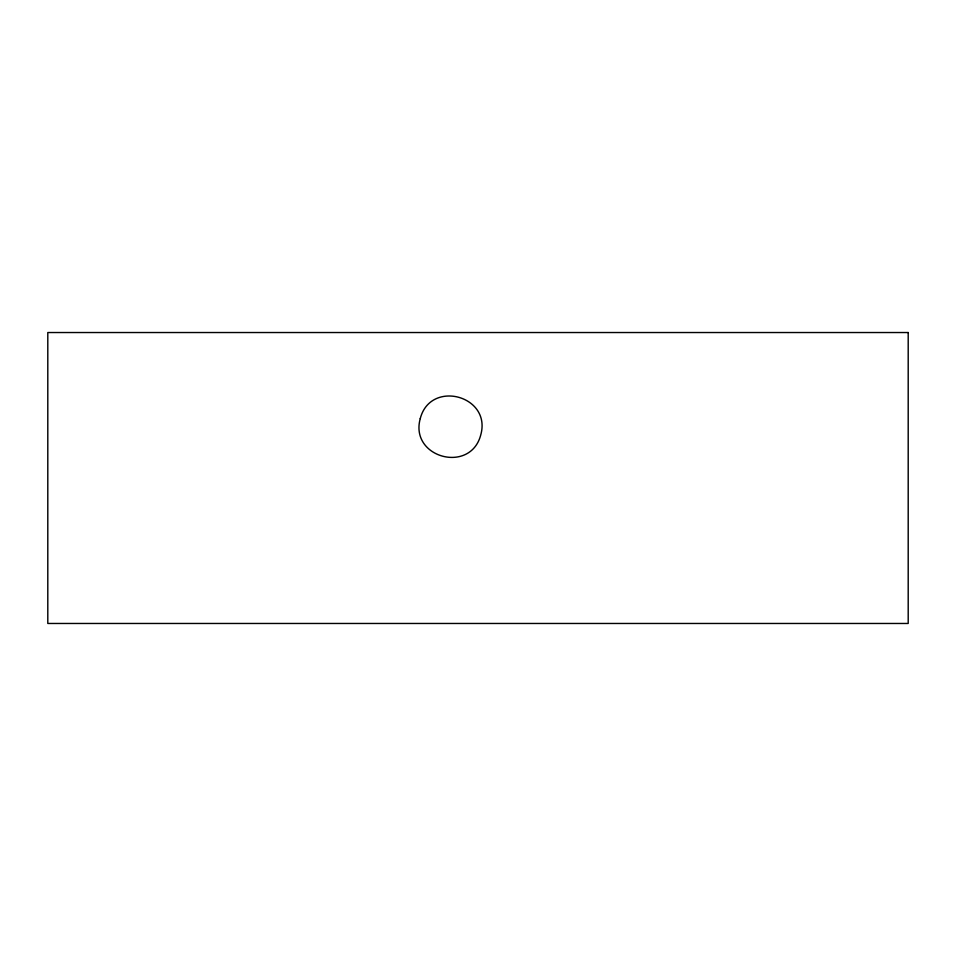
<?xml version="1.0" encoding="UTF-8"?>
<svg xmlns="http://www.w3.org/2000/svg" width="956" height="956" viewBox="0 0 956 956"><rect width="100%" height="100%" fill="white"/><g stroke="black" fill="none" stroke-linecap="round" stroke-linejoin="round"><path stroke-width="1.43" d="M420.258 418.597C409.323 457.781 470.651 474.212 480.784 434.813C491.707 395.629 430.379 379.197 420.258 418.597M908.2 332.533L47.8 332.533L47.8 623.467L908.2 623.467L908.2 332.533"/></g></svg>
